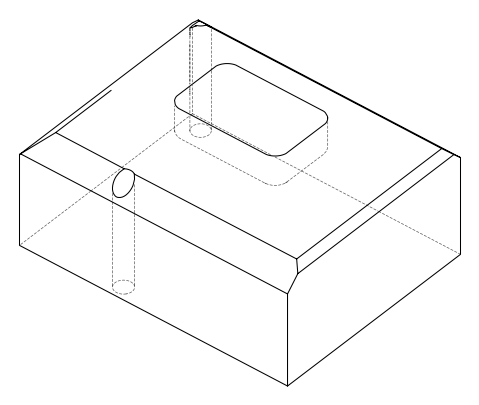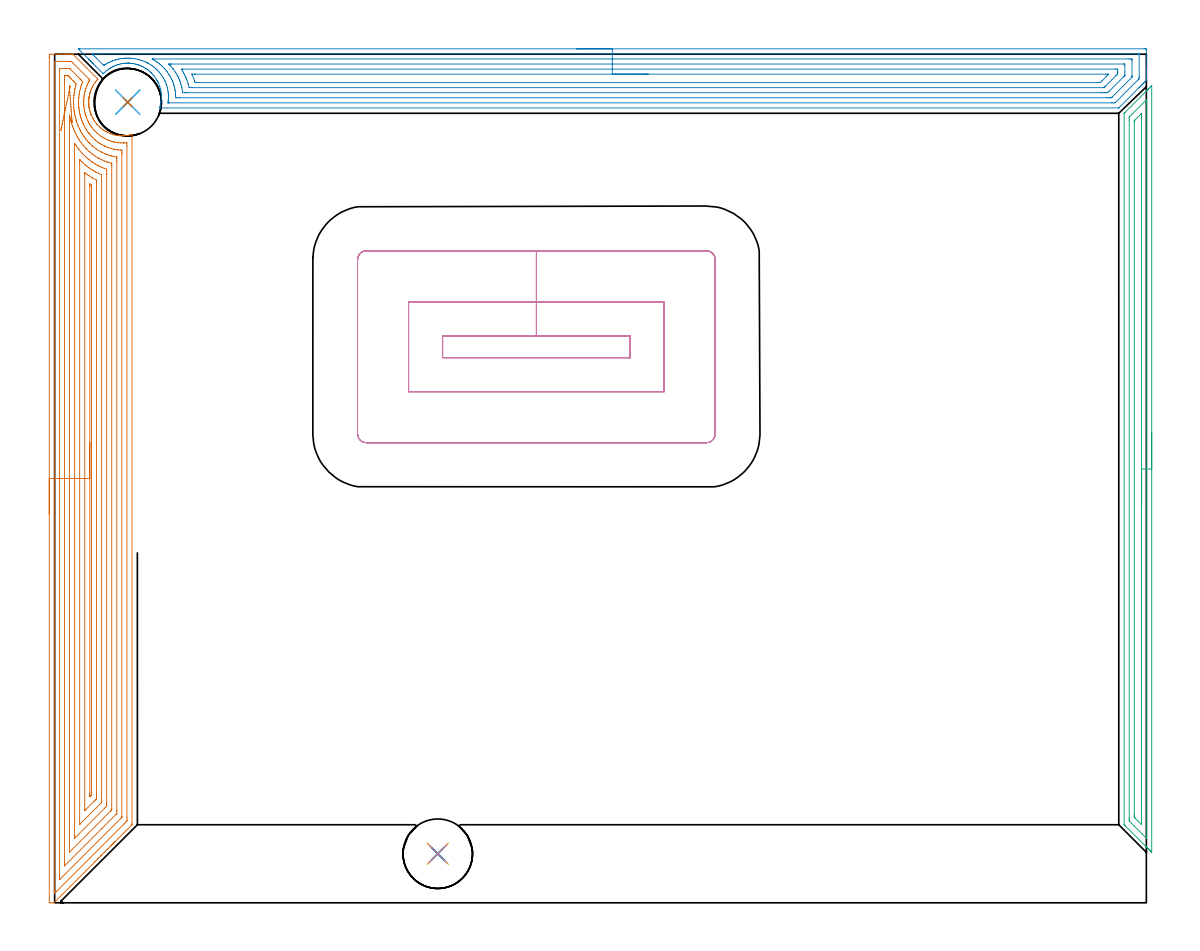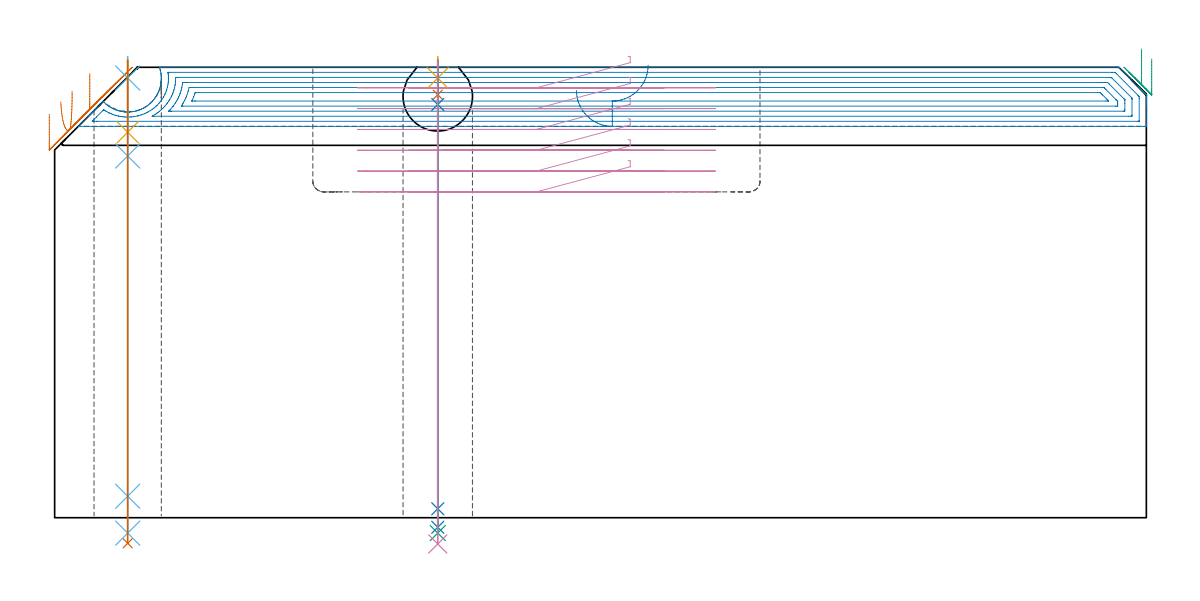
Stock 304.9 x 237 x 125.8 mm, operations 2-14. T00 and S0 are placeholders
(PLAN: 14 operations, 9 tool changes, 65 min)
(1 AREA_MILL | FG_CHAMFER_SURFACE | UGT0205_001 | 18.61 min | 72053 mm3)
(2 AREA_MILL_1 | FG_CHAMFER_SURFACE_1 | UGT0205_001 | 15.89 min | 59641 mm3)
(3 AREA_MILL_2 | FG_CHAMFER_SURFACE_2 | UGT0205_001 | 13.84 min | 39140 mm3)
(4 AREA_MILL_3 | FG_CHAMFER_SURFACE_3 | UGT0205_001 | 5.18 min | 6050 mm3)
(5 MILL_RECTANGULAR_POCKET | POCKET_RECTANGULAR_STRAIGHT | NXT0201_007 | Follow Part, ap 6.25, ae 75% | 8.49 min | 334095 mm3)
(6 SPOT_DRILL | STEP1HOLE | NXT0321_9005460120000 | 0.05 min | 13 mm3)
(7 SPOT_DRILL_1 | STEP1HOLE_1 | NXT0321_9005460120000 | 0.05 min | 33 mm3)
(8 DRILL_BLIND_HOLE_INTO_CENTER | STEP1HOLE | NXT0301_022 | 0.04 min | 26 mm3)
(9 GUN_DRILL_THROUGH_HOLE | STEP1HOLE | UGT0307_001 | 0.56 min | 2308 mm3)
(10 SPADE_DRILL_TO_ENLARGE_THROUGH_HOLE | STEP1HOLE | UGT0306_003 | 0.53 min | 12211 mm3)
(11 DRILL_TO_ENLARGE_THROUGH_HOLE | STEP1HOLE | UGT0301_261 | 0.54 min | 20372 mm3)
(12 DRILL_BLIND_HOLE_INTO_CENTER_1 | STEP1HOLE_1 | NXT0301_092 | 0.08 min | 1327 mm3)
(13 GUN_DRILL_THROUGH_HOLE_1 | STEP1HOLE_1 | UGT0307_009 | 0.63 min | 12325 mm3)
(14 DRILL_TO_ENLARGE_THROUGH_HOLE_1 | STEP1HOLE_1 | UGT0301_256 | 0.54 min | 19584 mm3)
(TOOL UGT0205_001 | Chamfer Mill 20 x 3 x 45 deg. | D20 FL50 Z2)
(TOOL NXT0201_007 | ENDMILL 25mm [R216.25-25050GCK54P 1620] | D25 R3 FL54 Z5)
(TOOL NXT0321_9005460120000 | NC Spot Drill, 142deg, 12mm, Carbide, Uncoated | D12 PA142 FL30 Z2)
(TOOL NXT0301_022 | Carbide Drill 5.1mm [860.1-0510-015A1-MM 2214] | D5.1 PA140 FL28 Z2)
(TOOL UGT0307_001 | Gun Drill 5 mm | D5 PA130 FL24 Z1)
(TOOL UGT0306_003 | Spade Drill 12.5mm | D12.5 PA132 FL10 Z2)
(TOOL UGT0301_261 | Twist Drill 19.4 mm | D19.4 PA118 FL140 Z2)
(TOOL NXT0301_092 | Carbide Drill 12.1mm [860.1-1210-061A1-MM 2214] | D12.1 PA140 FL77 Z2)
(TOOL UGT0307_009 | Gun Drill 12 mm | D12 PA130 FL24 Z1)
(TOOL UGT0301_256 | Twist Drill 18.8 mm | D18.8 PA118 FL135 Z2)
(OP 2 AREA_MILL_1)
G17 G21 G94 G90
T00 M6
G54
G17 G0 G90 X-1.5 Y108.5 S1061 M3
G43 Z135.8 H0
Z112.7
G94 G1 Y108.538 Z111.828 F250.
Y108.652 Z110.964
Y108.841 Z110.112
Y109.103 Z109.28
Y109.437 Z108.474
Y109.84 Z107.7
Y110.308 Z106.964
Y110.84 Z106.272
Y111.429 Z105.629
Y112.072 Z105.04
Y112.764 Z104.509
Y113.5 Z104.04
Y114.274 Z103.637
Y115.08 Z103.303
Y115.912 Z103.041
Y116.764 Z102.852
Y117.628 Z102.738
Y118.5 Z102.7
Y235.991
X-1.499 Y236.386 Z102.701
X-1.494 Y236.879 Z102.703
X-1.491 Y236.991 Z102.706
X-1.006 Y237. Z103.19
X1.647 Z105.842
X3.084 Z107.281
X3.416 Z107.612
X4.064 Z108.264
X4.743 Z108.942
X4.854 Z109.054
X5.107 Y236.99 Z109.303
X5.185 Y236.914 Z109.383
X5.269 Y236.832 Z109.466
X11.966 Y230.134 Z116.166
X12.03 Y230.064 Z116.228
X12.046 Y230.045 Z116.24
X11.99 Y229.969 Z116.189
X11.649 Y229.569 Z115.847
X11.322 Y229.156 Z115.522
X11.11 Y228.854 Z115.309
X10.748 Y228.264 Z114.947
X10.555 Y227.902 Z114.751
X10.511 Y227.821 Z114.708
X10.37 Y227.531 Z114.57
X10.293 Y227.372 Z114.492
X10.23 Y227.223 Z114.428
X10.082 Y226.833 Z114.278
X9.989 Y226.562 Z114.183
X9.96 Y226.479 Z114.155
X9.887 Y226.234 Z114.085
X9.854 Y226.116 Z114.049
X9.829 Y226.034 Z114.027
X9.762 Y225.758 Z113.96
X9.742 Y225.669 Z113.936
X9.721 Y225.587 Z113.917
X9.667 Y225.31 Z113.866
X9.635 Y225.141 Z113.834
X9.608 Y224.946 Z113.806
X9.599 Y224.879 Z113.796
X9.587 Y224.776 Z113.779
X9.574 Y224.694 Z113.768
X9.531 Y224.248 Z113.728
X9.523 Y224.094 Z113.721
X9.516 Y223.883 Z113.705
X9.512 Y223.802 Z113.703
Y223.779
Y223.741 Z113.702
X9.513 Y223.489 Z113.701
Y223.356 Z113.705
X9.518 Y223.242 Z113.712
Y223.239
X9.533 Y222.99 Z113.723
X9.536 Y222.909 Z113.728
X9.552 Y222.734 Z113.746
X9.571 Y222.543 Z113.765
X9.578 Y222.463 Z113.775
X9.616 Y222.195 Z113.814
X9.632 Y222.097 Z113.826
X9.643 Y222.017 Z113.839
X9.694 Y221.746 Z113.894
X9.729 Y221.57 Z113.929
X9.819 Y221.204 Z114.018
X9.838 Y221.125 Z114.038
X9.95 Y220.757 Z114.147
X9.974 Y220.677 Z114.172
X10.004 Y220.591 Z114.202
X10.103 Y220.311 Z114.297
X10.129 Y220.232 Z114.326
X10.168 Y220.132 Z114.368
X10.197 Y220.058 Z114.397
X10.23 Y219.979 Z114.428
X10.285 Y219.864 Z114.481
X10.531 Y219.34 Z114.73
X10.733 Y218.971 Z114.93
X10.777 Y218.89 Z114.974
X11.042 Y218.448 Z115.24
X11.11 Y218.342 Z115.309
X11.377 Y217.979 Z115.574
X11.403 Y217.944 Z115.6
X11.646 Y217.631 Z115.846
X11.706 Y217.555 Z115.905
X11.846 Y217.392 Z116.045
X11.9 Y217.334 Z116.098
X11.991 Y217.234 Z116.189
X12.564 Y216.663 Z116.763
X12.872 Y216.396 Z117.07
X13.283 Y216.074 Z117.481
X13.703 Y215.77 Z117.902
X13.752 Y215.738 Z117.952
X14.189 Y215.475 Z118.387
X14.472 Y215.322 Z118.67
X14.633 Y215.236 Z118.831
X15.398 Y214.878 Z119.597
X15.448 Y214.86 Z119.647
X15.514 Y214.836 Z119.712
X15.799 Y214.745 Z119.994
X16.394 Y214.553 Z120.593
X16.574 Y214.506 Z120.774
X16.833 Y214.438 Z121.033
X17.275 Y214.349 Z121.475
X17.714 Y214.282 Z121.914
X18.155 Y214.237 Z122.355
X18.596 Y214.212 Z122.796
X19.036 Y214.208 Z123.236
X19.477 Y214.224 Z123.677
X19.917 Y214.261 Z124.117
X20.358 Y214.32 Z124.558
X20.797 Y214.401 Z124.997
X21.247 Y214.506 Z125.447
X21.375 Y214.535 Z125.574
X21.487 Y214.565 Z125.686
X21.596 Y214.584 Z125.794
X21.599 Y214.506 Z125.799
X21.6 Y22.048 Z125.8
X21.598 Y21.805 Z125.785
X21.567 Y21.765 Z125.763
X16.978 Y17.177 Z121.174
X16.874 Y17.073 Z121.073
X16.787 Y16.987 Z120.987
X16.684 Y16.882 Z120.88
X16.582 Y16.781 Z120.781
X16.49 Y16.69 Z120.689
X16.389 Y16.587 Z120.585
X16.29 Y16.489 Z120.489
X16.192 Y16.392 Z120.392
X16.094 Y16.292 Z120.29
X15.998 Y16.197 Z120.197
X15.894 Y16.094 Z120.094
X15.799 Y15.997 Z119.995
X15.597 Y15.796 Z119.796
X15.524 Y15.724 Z119.724
X14.915 Y15.113 Z119.111
X14.704 Y14.903 Z118.903
X14.665 Y14.865 Z118.864
X14.03 Y14.228 Z118.226
X13.81 Y14.01 Z118.01
X13.146 Y13.344 Z117.342
X12.946 Y13.146 Z117.146
X12.917 Y13.117 Z117.117
X12.261 Y12.46 Z116.458
X12.086 Y12.286 Z116.286
X12.024 Y12.224 Z116.224
X11.377 Y11.575 Z115.574
X11.226 Y11.426 Z115.426
X-0.032 Y0.168 Z104.166
X-0.122 Y0.079 Z104.076
X-0.194 Y0.01 Z104.003
X-0.454 Y0. Z103.746
X-1.226 Z102.973
X-1.493 Y0.01 Z102.705
X-1.5 Y0.069 Z102.7
Y118.5
X-0.086 Z104.114
Y234.6
X-0.085 Y234.814 Z104.115
X-0.083 Y234.921 Z104.117
X-0.08 Y234.973 Z104.12
X-0.077 Y234.99 Z104.123
X-0.03 Y234.992 Z104.17
X0.368 Y234.999 Z104.568
X3.416 Z107.616
X3.907 Y234.997 Z108.107
X4.301 Y234.99 Z108.501
X4.672 Y234.967 Z108.872
X5.049 Y234.6 Z109.249
X9.516 Y230.134 Z113.716
X9.608 Y230.041 Z113.808
X9.774 Y229.867 Z113.974
X9.812 Y229.827 Z114.012
X9.797 Y229.782 Z113.997
X9.769 Y229.727 Z113.969
X9.738 Y229.671 Z113.938
X9.608 Y229.443 Z113.808
X9.537 Y229.313 Z113.737
X9.499 Y229.241 Z113.699
X9.24 Y228.72 Z113.44
X9.066 Y228.348 Z113.266
X8.966 Y228.103 Z113.166
X8.723 Y227.462 Z112.923
X8.721 Y227.457 Z112.921
X8.52 Y226.767 Z112.72
X8.468 Y226.562 Z112.668
X8.349 Y226.046 Z112.549
X8.278 Y225.669 Z112.478
X8.22 Y225.284 Z112.42
X8.159 Y224.776 Z112.359
X8.115 Y224.161 Z112.315
X8.102 Y223.883 Z112.302
X8.1 Y223.619 Z112.3
X8.115 Y222.99 Z112.315
X8.121 Y222.847 Z112.321
X8.132 Y222.694 Z112.332
X8.193 Y222.097 Z112.393
X8.254 Y221.678 Z112.454
X8.34 Y221.204 Z112.54
X8.49 Y220.546 Z112.69
X8.554 Y220.311 Z112.754
X8.723 Y219.75 Z112.923
X8.839 Y219.417 Z113.039
X8.908 Y219.231 Z113.108
X9.223 Y218.524 Z113.423
X9.348 Y218.262 Z113.548
X9.608 Y217.759 Z113.808
X9.662 Y217.659 Z113.862
X9.677 Y217.631 Z113.877
X9.782 Y217.455 Z113.982
X10.111 Y216.94 Z114.311
X10.256 Y216.738 Z114.456
X10.492 Y216.423 Z114.692
X10.96 Y215.845 Z115.16
X11.377 Y215.411 Z115.577
X11.843 Y214.952 Z116.043
X12.261 Y214.598 Z116.461
X12.971 Y214.059 Z117.171
X13.146 Y213.942 Z117.346
X13.46 Y213.741 Z117.66
X14.03 Y213.43 Z118.23
X14.559 Y213.166 Z118.759
X14.915 Y213.008 Z119.115
X15.179 Y212.899 Z119.379
X15.799 Y212.703 Z119.999
X16.449 Y212.51 Z120.649
X16.684 Y212.458 Z120.884
X17.544 Y212.297 Z121.744
X17.568 Y212.294 Z121.768
X17.754 Y212.273 Z121.954
X18.453 Y212.228 Z122.653
X19.282 Y212.218 Z123.482
X19.337 Y212.219 Z123.537
X19.388 Y212.221 Z123.588
X20.07 Y212.273 Z124.27
X20.121 Z124.321
X20.178 Z124.378
X20.185 Y211.38 Z124.385
X20.186 Y23.87 Z124.386
X20.184 Y22.978 Z124.384
X20.183 Y22.941 Z124.383
X20.178 Y22.839 Z124.378
X20.097 Y22.753 Z124.297
X19.97 Y22.623 Z124.17
X19.812 Y22.462 Z124.012
X19.398 Y22.048 Z123.598
X0.59 Y3.24 Z104.79
X0.258 Y2.91 Z104.458
X-0.068 Y2.591 Z104.132
X-0.079 Y2.583 Z104.121
X-0.081 Y2.611 Z104.119
X-0.083 Y2.703 Z104.117
X-0.085 Y2.887 Z104.115
X-0.086 Y3.257 Z104.114
Y118.5
X1.329 Z105.529
Y232.242
X1.331 Y232.814 Z105.531
X1.334 Y232.973 Z105.534
X1.335 Y232.986 Z105.535
X1.353 Y232.99 Z105.553
X1.401 Y232.996 Z105.601
X1.463 Y232.999 Z105.663
X3.416 Z107.616
X4.126 Y232.99 Z108.326
X4.213 Y232.976 Z108.413
X4.301 Y232.895 Z108.501
X4.386 Y232.814 Z108.586
X7.066 Y230.134 Z111.266
X7.181 Y230.018 Z111.381
X7.415 Y229.778 Z111.615
X7.827 Y229.352 Z112.027
X7.802 Y229.278 Z112.002
X7.789 Y229.241 Z111.989
X7.564 Y228.626 Z111.764
X7.463 Y228.348 Z111.663
X7.342 Y227.957 Z111.542
X7.192 Y227.455 Z111.392
X7.144 Y227.264 Z111.344
X6.977 Y226.562 Z111.177
X6.973 Y226.543 Z111.173
X6.954 Y226.447 Z111.154
X6.846 Y225.778 Z111.046
X6.831 Y225.669 Z111.031
X6.752 Y224.98 Z110.952
X6.737 Y224.776 Z110.937
X6.696 Y224.143 Z110.896
X6.687 Y223.883 Z110.887
X6.695 Y223.252 Z110.895
X6.702 Y222.99 Z110.902
X6.743 Y222.31 Z110.943
X6.763 Y222.097 Z110.963
X6.803 Y221.732 Z111.003
X6.86 Y221.299 Z111.06
X6.876 Y221.204 Z111.076
X6.954 Y220.763 Z111.154
X7.053 Y220.311 Z111.253
X7.082 Y220.181 Z111.282
X7.191 Y219.751 Z111.391
X7.286 Y219.417 Z111.486
X7.434 Y218.933 Z111.634
X7.577 Y218.524 Z111.777
X7.648 Y218.331 Z111.848
X7.839 Y217.871 Z112.039
X7.944 Y217.631 Z112.144
X8.031 Y217.437 Z112.231
X8.388 Y216.738 Z112.588
X8.723 Y216.14 Z112.923
X8.834 Y215.957 Z113.034
X8.904 Y215.845 Z113.104
X9.277 Y215.286 Z113.477
X9.528 Y214.952 Z113.728
X9.608 Y214.852 Z113.808
X9.963 Y214.421 Z114.163
X10.288 Y214.059 Z114.488
X10.492 Y213.848 Z114.692
X11.2 Y213.166 Z115.4
X11.377 Y213.017 Z115.577
X12.071 Y212.465 Z116.271
X12.261 Y212.323 Z116.461
X12.331 Y212.273 Z116.531
X12.828 Y211.958 Z117.028
X13.146 Y211.775 Z117.346
X13.881 Y211.38 Z118.081
X14.03 Y211.307 Z118.23
X14.167 Y211.242 Z118.367
X14.649 Y211.036 Z118.849
X14.915 Y210.937 Z119.115
X15.567 Y210.722 Z119.767
X15.799 Y210.655 Z119.999
X16.406 Y210.487 Z120.606
X16.684 Y210.434 Z120.884
X16.748 Y210.422 Z120.948
X17.568 Y210.297 Z121.768
X17.779 Y210.273 Z121.979
X18.453 Y210.228 Z122.653
X18.727 Y210.209 Z122.927
X18.764 Y210.196 Z122.964
X18.766 Y210.17 Z122.966
X18.77 Y209.594 Z122.97
Y209.273
X18.771 Y24.12 Z122.971
X18.769 Y23.977 Z122.969
X18.766 Y23.906 Z122.966
X18.764 Y23.875 Z122.964
X18.73 Y23.834 Z122.93
X18.592 Y23.693 Z122.792
X18.453 Y23.552 Z122.653
X1.588 Y6.688 Z105.788
X1.472 Y6.573 Z105.672
X1.394 Y6.5 Z105.594
X1.338 Y6.449 Z105.538
X1.335 Y6.455 Z105.535
X1.333 Y6.544 Z105.533
X1.33 Y6.866 Z105.53
X1.329 Y7.187 Z105.529
X1.328 Y7.759 Z105.528
X1.329 Y118.5 Z105.529
X2.743 Z106.943
Y230.134
X2.744 Y230.814 Z106.944
X2.746 Y230.911 Z106.946
X2.75 Y230.969 Z106.95
X2.752 Y230.99 Z106.952
X2.774 Y230.992 Z106.974
X2.988 Y230.996 Z107.188
X3.416 Y231. Z107.616
X3.444 Z107.644
X3.658 Y230.997 Z107.858
X3.711 Y230.994 Z107.911
X3.736 Y230.99 Z107.936
X3.783 Y230.956 Z107.983
X3.988 Y230.757 Z108.188
X4.301 Y230.449 Z108.501
X4.617 Y230.134 Z108.817
X5.185 Y229.566 Z109.385
X5.508 Y229.241 Z109.708
X5.837 Y228.902 Z110.037
X6.016 Y228.708 Z110.216
X5.861 Y228.137 Z110.061
X5.701 Y227.455 Z109.901
X5.607 Y227.029 Z109.807
X5.526 Y226.562 Z109.726
X5.477 Y226.268 Z109.677
X5.399 Y225.669 Z109.599
X5.377 Y225.476 Z109.577
X5.315 Y224.776 Z109.515
X5.306 Y224.654 Z109.506
X5.272 Y223.883 Z109.472
X5.27 Y223.797 Z109.47
X5.283 Y222.99 Z109.483
X5.286 Y222.888 Z109.486
X5.337 Y222.097 Z109.537
X5.351 Y221.929 Z109.551
X5.435 Y221.204 Z109.635
X5.478 Y220.908 Z109.678
X5.582 Y220.311 Z109.782
X5.687 Y219.804 Z109.887
X5.777 Y219.417 Z109.977
X5.858 Y219.085 Z110.058
X5.987 Y218.608 Z110.187
X6.012 Y218.524 Z110.212
X6.07 Y218.341 Z110.27
X6.312 Y217.631 Z110.512
X6.46 Y217.237 Z110.66
X6.678 Y216.738 Z110.878
X6.954 Y216.133 Z111.154
X7.095 Y215.845 Z111.295
X7.242 Y215.554 Z111.442
X7.587 Y214.952 Z111.787
X7.839 Y214.537 Z112.039
X8.159 Y214.059 Z112.359
X8.393 Y213.728 Z112.593
X8.723 Y213.291 Z112.923
X8.824 Y213.166 Z113.024
X9.185 Y212.742 Z113.385
X9.608 Y212.274 Z113.808
X9.63 Y212.25 Z113.83
X9.706 Y212.173 Z113.906
X10.492 Y211.429 Z114.692
X10.547 Y211.38 Z114.747
X11.377 Y210.734 Z115.577
X11.705 Y210.487 Z115.905
X12.261 Y210.125 Z116.461
X13.068 Y209.672 Z117.268
X13.146 Y209.631 Z117.346
X13.218 Y209.594 Z117.418
X14.03 Y209.215 Z118.23
X14.278 Y209.106 Z118.478
X14.655 Y208.962 Z118.855
X14.915 Y208.88 Z119.115
X15.488 Y208.701 Z119.688
X15.799 Y208.615 Z119.999
X15.914 Y208.585 Z120.114
X16.353 Y208.488 Z120.553
X17.282 Y208.313 Z121.482
X17.339 Y208.302 Z121.539
X17.349 Y208.219 Z121.549
X17.354 Y208.024 Z121.554
X17.355 Y207.807 Z121.555
X17.356 Y207.128 Z121.556
Y206.914
X17.357 Y25.834 Z121.557
X17.356 Y25.62 Z121.556
X17.351 Y24.946 Z121.551
X17.34 Y24.901 Z121.54
X17.306 Y24.863 Z121.506
X17.177 Y24.727 Z121.377
X13.235 Y20.784 Z117.435
X2.835 Y10.384 Z107.035
X2.785 Y10.341 Z106.985
X2.756 Y10.315 Z106.956
X2.75 Y10.337 Z106.95
X2.746 Y10.391 Z106.946
X2.744 Y10.438 Z106.944
X2.743 Y10.669 Z106.943
Y11.118
Y118.5
X4.157 Z108.357
Y219.563
X4.166 Y220.001 Z108.366
X4.301 Y219.354 Z108.501
X4.499 Y218.524 Z108.699
X4.568 Y218.255 Z108.768
X4.752 Y217.631 Z108.952
X4.968 Y216.958 Z109.168
X5.046 Y216.738 Z109.246
X5.185 Y216.366 Z109.385
X5.406 Y215.845 Z109.606
X5.578 Y215.448 Z109.778
X5.816 Y214.952 Z110.016
X6.07 Y214.446 Z110.27
X6.28 Y214.059 Z110.48
X6.555 Y213.569 Z110.755
X6.808 Y213.166 Z111.008
X6.954 Y212.945 Z111.154
X7.422 Y212.273 Z111.622
X7.839 Y211.734 Z112.039
X8.134 Y211.38 Z112.334
X8.723 Y210.721 Z112.923
X8.836 Y210.601 Z113.036
X8.949 Y210.487 Z113.149
X9.608 Y209.866 Z113.808
X9.918 Y209.594 Z114.118
X10.492 Y209.141 Z114.692
X11.069 Y208.701 Z115.269
X11.377 Y208.5 Z115.577
X11.906 Y208.166 Z116.106
X12.261 Y207.971 Z116.461
X12.562 Y207.807 Z116.762
X13.146 Y207.524 Z117.346
X13.679 Y207.269 Z117.879
X14.03 Y207.132 Z118.23
X14.642 Y206.914 Z118.842
X14.915 Y206.83 Z119.115
X15.034 Y206.794 Z119.234
X15.799 Y206.582 Z119.999
X15.875 Y206.559 Z120.075
X15.918 Y206.544 Z120.118
X15.935 Y206.531 Z120.135
X15.937 Y206.455 Z120.137
X15.941 Y206.166 Z120.141
X15.942 Y206.021 Z120.142
Y205.877
Y26.369
X15.94 Y26.223 Z120.14
X15.934 Y25.944 Z120.134
X15.799 Y25.801 Z119.999
X15.711 Y25.71 Z119.911
X15.622 Y25.62 Z119.822
X4.157 Y14.155 Z108.357
Y118.5
X5.571 Z109.771
X5.572 Y211.883 Z109.772
X5.573 Y212.011 Z109.773
X5.575 Y212.068 Z109.775
X5.576 Y212.085 Z109.776
X5.623 Y212.017 Z109.823
X5.745 Y211.836 Z109.945
X6.009 Y211.441 Z110.209
X6.428 Y210.85 Z110.628
X6.705 Y210.487 Z110.905
X6.954 Y210.172 Z111.154
X7.452 Y209.594 Z111.652
X7.839 Y209.164 Z112.039
X8.3 Y208.701 Z112.5
X8.723 Y208.298 Z112.923
X9.279 Y207.807 Z113.479
X9.608 Y207.547 Z113.808
X10.422 Y206.914 Z114.622
X10.492 Y206.866 Z114.692
X10.632 Y206.773 Z114.832
X11.377 Y206.32 Z115.577
X11.907 Y206.021 Z116.107
X12.261 Y205.84 Z116.461
X12.621 Y205.658 Z116.821
X13.146 Y205.417 Z117.346
X13.345 Y205.329 Z117.545
X13.845 Y205.128 Z118.045
X14.519 Y204.895 Z118.719
X14.522 Y204.732 Z118.722
X14.526 Y204.235 Z118.726
X14.528 Y203.733 Z118.728
Y203.342
X14.529 Y27.796 Z118.729
X14.527 Y27.406 Z118.727
X14.525 Y27.155 Z118.725
X14.522 Y27.03 Z118.722
X14.517 Y26.976 Z118.717
X14.048 Y26.495 Z118.248
X5.852 Y18.301 Z110.052
X5.602 Y18.055 Z109.802
X5.589 Y18.045 Z109.789
X5.577 Y18.04 Z109.777
X5.575 Y18.05 Z109.775
X5.573 Y18.084 Z109.773
X5.571 Y18.476 Z109.771
Y18.638
Y118.5
X6.985 Z111.185
Y206.914
X6.988 Y207.322 Z111.188
X6.991 Y207.524 Z111.191
X6.992 Y207.535 Z111.192
X7.002 Y207.528 Z111.202
X7.044 Y207.493 Z111.244
X7.1 Y207.441 Z111.3
X7.638 Y206.914 Z111.838
X7.839 Y206.729 Z112.039
X8.632 Y206.021 Z112.832
X8.723 Y205.948 Z112.923
X9.056 Y205.685 Z113.256
X9.608 Y205.265 Z113.808
X9.792 Y205.128 Z113.992
X10.492 Y204.684 Z114.692
X10.768 Y204.514 Z114.968
X11.249 Y204.235 Z115.449
X11.377 Y204.166 Z115.577
X11.522 Y204.089 Z115.722
X12.261 Y203.729 Z116.461
X13.088 Y203.342 Z117.288
X13.107 Y203.311 Z117.307
X13.11 Y203.288 Z117.31
X13.112 Y203.234 Z117.312
X13.113 Y203.127 Z117.313
X13.114 Y202.912 Z117.314
Y28.299
X13.109 Y28.085 Z117.309
X13.108 Y28.034 Z117.308
X13.084 Y27.993 Z117.284
X13.017 Y27.922 Z117.217
X12.828 Y27.728 Z117.028
X12.509 Y27.406 Z116.709
X7.051 Y21.95 Z111.251
X7.011 Y21.915 Z111.211
X7.004 Y21.911 Z111.204
X6.992 Z111.192
X6.987 Y22.015 Z111.187
X6.986 Y22.048 Z111.186
X6.985 Y118.5 Z111.185
X8.4 Z112.6
Y203.342
X8.401 Y203.668 Z112.601
X8.403 Y203.778 Z112.603
X8.407 Y203.863 Z112.607
X8.413 Y203.892 Z112.613
X9.16 Y203.342 Z113.36
X9.608 Y203.056 Z113.808
X10.361 Y202.581 Z114.561
X10.492 Y202.507 Z114.692
X10.597 Y202.449 Z114.797
X11.377 Y202.038 Z115.577
X11.69 Y201.872 Z115.89
X11.694 Y201.556 Z115.894
X11.698 Y201.232 Z115.898
X11.699 Y200.663 Z115.899
X11.7 Y200.337 Z115.9
Y30.086
X11.698 Y29.761 Z115.898
X11.693 Y29.193 Z115.893
X11.682 Y29.04 Z115.882
X11.606 Y28.961 Z115.806
X11.377 Y28.725 Z115.577
X11.166 Y28.513 Z115.366
X10.953 Y28.299 Z115.153
X8.723 Y26.07 Z112.923
X8.499 Y25.846 Z112.699
X8.465 Y25.814 Z112.665
X8.421 Y25.776 Z112.621
X8.408 Y25.767 Z112.608
X8.406 Y25.777 Z112.606
X8.402 Y25.815 Z112.602
X8.4 Y25.874 Z112.6
Y25.947
Y118.5
X9.814 Z114.014
Y199.978
X9.815 Y200.454 Z114.015
X9.818 Y200.663 Z114.018
X9.821 Y200.712 Z114.021
X9.826 Y200.719 Z114.026
X9.845 Y200.714 Z114.045
X9.865 Y200.705 Z114.065
X9.944 Y200.663 Z114.144
X10.064 Y200.594 Z114.264
X10.279 Y200.471 Z114.479
X10.281 Y200.44 Z114.481
X10.283 Y200.367 Z114.483
X10.285 Y200.071 Z114.485
Y199.979
X10.286 Y30.979 Z114.486
X10.285 Y30.502 Z114.485
X10.284 Y30.296 Z114.484
X10.279 Y30.086 Z114.479
X9.909 Y29.706 Z114.109
X9.867 Y29.667 Z114.067
X9.83 Y29.638 Z114.03
X9.82 Y29.634 Z114.02
X9.819 Y29.66 Z114.019
X9.815 Y29.877 Z114.015
X9.814 Y30.086 Z114.014
Y30.563
Y118.5
Y119.372 Z114.052
Y120.236 Z114.166
Y121.088 Z114.355
Y121.92 Z114.617
Y122.726 Z114.951
Y123.5 Z115.354
Y124.236 Z115.822
Y124.928 Z116.353
Y125.571 Z116.943
Y126.16 Z117.586
Y126.692 Z118.278
Y127.16 Z119.014
Y127.563 Z119.788
Y127.897 Z120.594
Y128.159 Z121.426
Y128.348 Z122.277
Y128.462 Z123.142
Y128.5 Z124.014
G0 Z135.8
X4.874 Y218.024
Z119.103
G1 X4.876 Y217.996 Z118.231
X4.872 Y218.043 Z117.36
X4.863 Y218.166 Z116.496
X4.848 Y218.363 Z115.647
X4.827 Y218.634 Z114.818
X4.801 Y218.975 Z114.015
X4.769 Y219.385 Z113.246
X4.733 Y219.861 Z112.515
X4.691 Y220.398 Z111.829
X4.646 Y220.992 Z111.192
X4.596 Y221.64 Z110.61
X4.543 Y222.336 Z110.086
X4.486 Y223.074 Z109.626
X4.426 Y223.85 Z109.231
X4.364 Y224.657 Z108.906
X4.3 Y225.49 Z108.653
X4.235 Y226.341 Z108.473
X4.169 Y227.204 Z108.369
X4.164 Y227.266 Z108.364
X4.158 Y227.414 Z108.358
X4.157 Y227.455 Z108.357
Y227.558
Y227.649
X4.159 Y227.816 Z108.359
X4.164 Y228.054 Z108.364
X4.167 Y228.128 Z108.367
X4.17 Y228.126 Z108.37
X4.19 Y228.109 Z108.39
X4.257 Y228.039 Z108.457
X4.301 Y227.989 Z108.501
X4.308 Y227.921 Z108.508
X4.301 Y227.858 Z108.501
X4.232 Y227.524 Z108.432
X4.219 Y227.455 Z108.419
X4.2 Y227.354 Z108.4
X4.185 Y227.283 Z108.385
X4.169 Y227.204 Z108.369
X3.99 Y226.362 Z108.229
X3.81 Y225.511 Z108.165
X3.629 Y224.658 Z108.177
X3.449 Y223.809 Z108.264
X3.271 Y222.97 Z108.428
X3.097 Y222.149 Z108.665
X2.927 Y221.351 Z108.974
X2.764 Y220.583 Z109.354
X2.609 Y219.849 Z109.8
X2.462 Y219.157 Z110.31
X2.325 Y218.511 Z110.88
X2.199 Y217.916 Z111.505
X2.084 Y217.376 Z112.181
X1.983 Y216.896 Z112.903
X1.894 Y216.479 Z113.664
X1.82 Y216.129 Z114.459
X1.76 Y215.848 Z115.283
X1.716 Y215.639 Z116.129
G0 Z135.8
M5
M2
(OP 3 AREA_MILL_2)
G17 G21 G94 G90
T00 M6
G54
G17 G0 G90 X145.75 Y238.5 S1061 M3
G43 Z135.8 H0
Z119.3
G94 G1 X145.788 Z118.428 F250.
X145.902 Z117.564
X146.091 Z116.712
X146.353 Z115.88
X146.687 Z115.074
X147.09 Z114.3
X147.559 Z113.564
X148.09 Z112.872
X148.679 Z112.229
X149.322 Z111.64
X150.014 Z111.108
X150.75 Z110.64
X151.524 Z110.237
X152.33 Z109.903
X153.162 Z109.641
X154.014 Z109.452
X154.878 Z109.338
X155.75 Z109.3
X304.298 Y238.499 Z109.301
X304.671 Y238.496 Z109.302
X304.89 Y238.492 Z109.305
X304.9 Y238.13 Z109.667
Y232.877 Z114.917
Y232.306 Z115.49
Y232.001 Z115.795
Y231.431 Z116.365
Y231.126 Z116.669
Y230.27 Z117.53
Y229.822 Z117.977
Y229.702 Z118.096
X304.893 Y229.693 Z118.105
X304.641 Y229.441 Z118.359
X304.515 Y229.315 Z118.485
X304.298 Y229.097 Z118.701
X304.139 Y228.937 Z118.858
X303.983 Y228.782 Z119.016
X303.852 Y228.651 Z119.147
X303.701 Y228.499 Z119.296
X303.553 Y228.352 Z119.446
X303.406 Y228.205 Z119.593
X303.263 Y228.061 Z119.735
X303.123 Y227.922 Z119.875
X302.96 Y227.759 Z120.039
X302.825 Y227.623 Z120.173
X302.694 Y227.492 Z120.305
X297.39 Y222.19 Z125.61
X297.219 Y222.02 Z125.777
X297.195 Y222.006 Z125.792
X297.161 Y222. Z125.8
X29.506
X29.287 Y222.003 Z125.789
X29.327 Y222.149 Z125.646
X29.434 Y222.512 Z125.286
X29.506 Y222.807 Z124.993
X29.544 Y222.961 Z124.839
X29.681 Y223.626 Z124.174
X29.713 Y223.852 Z123.948
X29.759 Y224.296 Z123.504
X29.787 Y224.742 Z123.058
X29.793 Y225.188 Z122.612
X29.778 Y225.633 Z122.167
X29.742 Y226.079 Z121.721
X29.689 Y226.523 Z121.277
X29.6 Y226.995 Z120.805
X29.503 Y227.414 Z120.386
X29.377 Y227.861 Z119.938
X29.229 Y228.304 Z119.494
X29.053 Y228.751 Z119.046
X28.908 Y229.076 Z118.715
X28.858 Y229.192 Z118.601
X28.787 Y229.337 Z118.457
X28.614 Y229.656 Z118.144
X28.581 Y229.715 Z118.084
X28.357 Y230.085 Z117.713
X27.893 Y230.771 Z117.029
X27.731 Y230.976 Z116.822
X27.353 Y231.411 Z116.388
X26.999 Y231.79 Z116.009
X26.92 Y231.866 Z115.932
X26.519 Y232.224 Z115.574
X26.105 Y232.565 Z115.232
X25.938 Y232.689 Z115.107
X25.847 Y232.757 Z115.041
X25.533 Y232.967 Z114.829
X25.211 Y233.168 Z114.628
X24.767 Y233.415 Z114.383
X24.308 Y233.648 Z114.151
X24.153 Y233.71 Z114.086
X23.867 Y233.829 Z113.97
X23.707 Y233.888 Z113.911
X23.422 Y233.993 Z113.806
X23.268 Y234.041 Z113.758
X22.977 Y234.131 Z113.668
X22.528 Y234.248 Z113.551
X22.082 Y234.34 Z113.459
X21.634 Y234.409 Z113.387
X21.188 Y234.458 Z113.337
X20.935 Y234.474 Z113.319
X20.859 Y234.482 Z113.315
X20.82 Y234.484 Z113.312
X20.74 Y234.491 Z113.308
X20.728
X20.628 Y234.494 Z113.303
X20.584
X20.52 Z113.304
X20.378 Y234.493 Z113.302
X20.3 Y234.489 Z113.297
X20.181 Y234.491 Z113.302
X19.938 Y234.483 Z113.317
X19.846 Y234.479 Z113.32
X19.678 Y234.464 Z113.335
X19.459 Y234.443 Z113.351
X19.411 Y234.44 Z113.357
X19.399 Y234.438
X18.952 Y234.381 Z113.417
X18.504 Y234.3 Z113.498
X18.058 Y234.197 Z113.601
X17.908 Y234.153 Z113.643
X17.611 Y234.069 Z113.729
X17.538 Y234.044 Z113.753
X17.164 Y233.919 Z113.878
X17.016 Y233.861 Z113.934
X16.882 Y233.811 Z113.988
X16.827 Y233.789 Z114.01
X16.494 Y233.647 Z114.15
X16.27 Y233.539 Z114.26
X16.129 Y233.464 Z114.336
X15.819 Y233.298 Z114.5
X15.677 Y233.214 Z114.583
X15.376 Y233.037 Z114.76
X15.136 Y232.877 Z114.92
X14.957 Y232.757 Z115.041
X14.481 Y232.393 Z115.407
X13.886 Y231.866 Z115.931
X13.816 Y231.796 Z115.999
X13.653 Y231.638 Z116.157
X13.555 Y231.551 Z116.239
X13.522 Y231.576 Z116.22
X11.472 Y233.627 Z114.171
X10.908 Y234.19 Z113.606
X10.77 Y234.329 Z113.469
X10.612 Y234.487 Z113.311
X10.47 Y234.628 Z113.168
X10.324 Y234.775 Z113.023
X10.182 Y234.917 Z112.881
X10.032 Y235.066 Z112.729
X9.878 Y235.221 Z112.577
X9.753 Y235.346 Z112.451
X9.594 Y235.504 Z112.291
X9.432 Y235.667 Z112.131
X6.603 Y238.497 Z109.302
X6.604 Y238.498 Z109.301
X6.756 Y238.5 Z109.3
X7.063
X155.75
Y237.086 Z110.714
X302.514 Y237.085 Z110.715
X302.688 Y237.084 Z110.716
X302.856 Y237.08 Z110.72
X302.89 Y237.079 Z110.721
X302.894 Y237.055 Z110.745
X302.897 Y237.029 Z110.771
X302.9 Y236.876 Z110.924
X302.899 Y230.748 Z117.052
X302.892 Y230.25 Z117.55
X302.89 Y230.157 Z117.643
X302.833 Y230.093 Z117.707
X302.757 Y230.012 Z117.788
X302.514 Y229.764 Z118.036
X296.572 Y223.823 Z123.977
X296.269 Y223.523 Z124.277
X296.171 Y223.432 Z124.368
X296.09 Y223.421 Z124.379
X295.377 Y223.415 Z124.385
X295.204
X32.01 Y223.414 Z124.386
X31.8 Y223.416 Z124.384
X31.696 Y223.419 Z124.381
X31.676 Y223.421 Z124.379
X31.671 Y223.429 Z124.371
X31.672 Y223.458 Z124.342
X31.699 Y223.72 Z124.08
X31.736 Y224.121 Z123.679
X31.766 Y224.53 Z123.27
X31.78 Y224.996 Z122.804
X31.777 Y225.395 Z122.405
X31.752 Y225.872 Z121.928
X31.71 Y226.336 Z121.464
X31.654 Y226.748 Z121.052
X31.53 Y227.388 Z120.412
X31.471 Y227.623 Z120.177
X31.291 Y228.281 Z119.519
X31.218 Y228.499 Z119.301
X31.181 Y228.607 Z119.193
X30.863 Y229.374 Z118.426
X30.749 Y229.633 Z118.167
X30.473 Y230.177 Z117.623
X30.431 Y230.25 Z117.55
X30.398 Y230.306 Z117.494
X29.86 Y231.126 Z116.674
X29.506 Y231.616 Z116.184
X29.178 Y232.001 Z115.799
X28.614 Y232.613 Z115.187
X28.328 Y232.877 Z114.923
X27.722 Y233.395 Z114.405
X27.256 Y233.752 Z114.048
X26.83 Y234.037 Z113.763
X26.09 Y234.478 Z113.322
X25.938 Y234.561 Z113.239
X25.911 Y234.575 Z113.225
X25.804 Y234.628 Z113.172
X25.294 Y234.871 Z112.929
X25.045 Y234.973 Z112.827
X24.463 Y235.199 Z112.601
X24.153 Y235.304 Z112.496
X23.488 Y235.504 Z112.296
X23.261 Y235.563 Z112.237
X23.181 Y235.582 Z112.218
X22.369 Y235.737 Z112.063
X22.085 Y235.783 Z112.017
X21.477 Y235.852 Z111.948
X21.092 Y235.881 Z111.919
X20.584 Y235.902 Z111.898
X20.178
X19.692 Y235.882 Z111.918
X19.336 Y235.853 Z111.947
X18.8 Y235.793 Z112.007
X18.54 Y235.759 Z112.041
X17.908 Y235.644 Z112.156
X17.79 Y235.619 Z112.181
X17.296 Y235.504 Z112.296
X16.969 Y235.411 Z112.389
X16.9 Y235.39 Z112.41
X16.124 Y235.122 Z112.678
X15.765 Y234.98 Z112.82
X15.231 Y234.746 Z113.054
X15.151 Y234.707 Z113.093
X14.995 Y234.628 Z113.172
X14.575 Y234.397 Z113.403
X14.339 Y234.262 Z113.538
X14.018 Y234.068 Z113.732
X13.801 Y233.933 Z113.867
X13.727 Y233.888 Z113.912
X13.694 Y233.869 Z113.931
X13.633 Y233.926 Z113.874
X13.447 Y234.105 Z113.695
X11.663 Y235.887 Z111.913
X11.171 Y236.379 Z111.421
X10.77 Y236.781 Z111.019
X10.537 Y237.022 Z110.778
X10.491 Y237.07 Z110.73
X10.559 Y237.079 Z110.721
X10.77 Y237.083 Z110.717
X10.944 Y237.085 Z110.715
X11.663 Y237.086 Z110.714
X11.835
X155.75
Y235.672 Z112.128
X299.837 Y235.671 Z112.129
X300.56 Y235.67 Z112.13
X300.73 Y235.668 Z112.132
X300.89 Y235.664 Z112.136
X300.895 Y235.504 Z112.296
X300.899 Y235.338 Z112.462
X300.9 Y230.959 Z116.841
X300.897 Y230.791 Z117.009
X300.893 Y230.68 Z117.12
X300.888 Y230.599 Z117.201
X300.865 Y230.573 Z117.227
X300.73 Y230.43 Z117.37
X295.336 Y225.036 Z122.764
X295.295 Y224.996 Z122.804
X295.132 Y224.843 Z122.957
X294.826 Y224.834 Z122.966
X294.654 Y224.83 Z122.97
X294.484 Y224.829 Z122.971
X293.763 Y224.828 Z122.972
X34.859 Y224.829 Z122.971
X34.137 Y224.83 Z122.97
X33.967 Y224.832 Z122.968
X33.806 Y224.835 Z122.965
X33.753 Y225.872 Z121.928
X33.739 Y226.096 Z121.704
X33.663 Y226.748 Z121.052
X33.607 Y227.101 Z120.699
X33.497 Y227.623 Z120.177
X33.341 Y228.238 Z119.562
X33.26 Y228.499 Z119.301
X33.075 Y229.066 Z118.734
X32.952 Y229.374 Z118.426
X32.872 Y229.574 Z118.226
X32.683 Y229.998 Z117.802
X32.558 Y230.25 Z117.55
X32.183 Y230.941 Z116.859
X32.067 Y231.126 Z116.674
X31.87 Y231.432 Z116.368
X31.473 Y232.001 Z115.799
X31.291 Y232.255 Z115.545
X30.758 Y232.877 Z114.923
X30.398 Y233.269 Z114.531
X30.154 Y233.517 Z114.283
X29.898 Y233.752 Z114.048
X29.506 Y234.093 Z113.707
X29.21 Y234.34 Z113.46
X28.836 Y234.628 Z113.172
X28.614 Y234.79 Z113.01
X28.091 Y235.141 Z112.659
X27.297 Y235.611 Z112.189
X27.211 Y235.663 Z112.137
X27.266 Y235.666 Z112.134
X27.38 Y235.669 Z112.131
X27.551 Y235.671 Z112.129
X27.722
X155.75 Y235.672 Z112.128
Y234.257 Z113.543
X298.431
X298.772 Y234.255 Z113.545
X298.833 Y234.253 Z113.547
X298.89 Y234.249 Z113.551
X298.9 Y233.752 Z114.048
Y232.046 Z115.754
Y231.17 Z116.63
X298.898 Y231.126 Z116.674
X298.894 Y231.074 Z116.726
X298.889 Y231.05 Z116.75
X298.87 Y231.027 Z116.773
X298.793 Y230.945 Z116.855
X298.673 Y230.822 Z116.978
X298.519 Y230.668 Z117.132
X294.484 Y226.634 Z121.166
X294.094 Y226.255 Z121.545
X293.592 Y226.248 Z121.552
X293.213 Y226.244 Z121.556
X292.7 Y226.243 Z121.557
X292.322
X37.158
X36.644 Y226.244 Z121.556
X36.263 Y226.245 Z121.555
X35.752 Y226.25 Z121.55
X35.68 Y226.748 Z121.052
X35.668 Y226.83 Z120.97
X35.518 Y227.623 Z120.177
X35.461 Y227.909 Z119.891
X35.301 Y228.499 Z119.301
X35.109 Y229.129 Z118.671
X35.02 Y229.374 Z118.426
X34.859 Y229.8 Z118.
X34.664 Y230.25 Z117.55
X34.445 Y230.719 Z117.081
X34.222 Y231.126 Z116.674
X33.967 Y231.579 Z116.221
X33.691 Y232.001 Z115.799
X33.15 Y232.803 Z114.997
X33.096 Y232.877 Z114.923
X33.075 Y232.905 Z114.895
X32.344 Y233.752 Z114.048
X32.269 Y233.837 Z113.963
X32.183 Y233.932 Z113.868
X31.995 Y234.137 Z113.663
X31.913 Y234.229 Z113.571
X31.899 Y234.252 Z113.548
X31.913
X32.183 Y234.256 Z113.544
X32.375 Y234.257 Z113.543
X32.697
X155.75
Y232.843 Z114.957
X296.303
X296.703 Y232.837 Z114.963
X296.89 Y232.833 Z114.967
X296.892 Y232.724 Z115.076
X296.899 Y232.258 Z115.542
Y232.001 Z115.799
X296.897 Y231.691 Z116.109
X296.893 Y231.537 Z116.263
X296.89 Y231.5 Z116.3
X296.874 Y231.479 Z116.321
X296.839 Y231.441 Z116.359
X296.527 Y231.126 Z116.674
X296.399 Y230.997 Z116.803
X293.592 Y228.19 Z119.61
X293.304 Y227.906 Z119.894
X293.099 Y227.707 Z120.093
X293.064 Y227.674 Z120.126
X293.02 Y227.664 Z120.136
X292.666 Y227.657 Z120.143
X38.393 Y227.658 Z120.142
X37.536 Y227.674 Z120.126
X37.337 Y228.499 Z119.301
X37.272 Y228.758 Z119.042
X37.074 Y229.374 Z118.426
X36.83 Y230.067 Z117.733
X36.756 Y230.25 Z117.55
X36.644 Y230.522 Z117.278
X36.361 Y231.126 Z116.674
X36.062 Y231.697 Z116.103
X35.885 Y232.001 Z115.799
X35.752 Y232.228 Z115.572
X35.366 Y232.836 Z114.964
X35.752 Y232.842 Z114.958
X35.786 Y232.843 Z114.957
X155.75
Y231.429 Z116.371
X293.592
X294.176 Y231.428 Z116.372
X294.248 Y231.426 Z116.374
X294.297 Y231.423 Z116.377
X294.357 Y231.416 Z116.384
X294.315 Y231.368 Z116.432
X294.278 Y231.328 Z116.472
X294.078 Y231.126 Z116.674
X293.837 Y230.885 Z116.915
X292.7 Y229.747 Z118.053
X292.511 Y229.559 Z118.241
X292.325 Y229.374 Z118.426
X292.065 Y229.122 Z118.678
X292.027 Y229.087 Z118.713
X291.961 Y229.078 Z118.722
X291.808 Y229.076 Z118.724
X291.224 Y229.072 Z118.728
X40.212
X39.626 Y229.075 Z118.725
X39.32 Y229.078 Z118.722
X39.231 Y229.092 Z118.708
X39.181 Y229.234 Z118.566
X39.134 Y229.374 Z118.426
X39.045 Y229.645 Z118.155
X38.821 Y230.25 Z117.55
X38.507 Y231.049 Z116.751
X38.472 Y231.126 Z116.674
X38.428 Y231.224 Z116.576
X38.363 Y231.381 Z116.419
X38.352 Y231.414 Z116.386
X38.353 Y231.423 Z116.377
X38.362 Y231.424 Z116.376
X38.428 Y231.426 Z116.374
X39.011 Y231.429 Z116.371
X39.32
X155.75
X156.622 Z116.409
X157.487 Z116.523
X158.338 Z116.712
X159.17 Z116.974
X159.976 Z117.308
X160.75 Z117.711
X161.486 Z118.18
X162.178 Z118.711
X162.821 Z119.3
X163.41 Z119.943
X163.942 Z120.635
X164.41 Z121.371
X164.813 Z122.145
X165.147 Z122.951
X165.409 Z123.783
X165.598 Z124.635
X165.712 Z125.5
X165.75 Z126.371
G0 Z135.8
M5
M2
(OP 4 AREA_MILL_3)
G17 G21 G94 G90
T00 M6
G54
G17 G0 G90 X306.4 Y131.15 S1061 M3
G43 Z135.8 H0
Z128.1
G94 G1 Y131.112 Z127.228 F250.
Y130.998 Z126.364
Y130.809 Z125.512
Y130.547 Z124.68
Y130.213 Z123.874
Y129.81 Z123.1
Y129.342 Z122.364
Y128.811 Z121.672
Y128.221 Z121.029
Y127.578 Z120.44
Y126.886 Z119.909
Y126.15 Z119.44
Y125.376 Z119.037
Y124.57 Z118.703
Y123.738 Z118.441
Y122.887 Z118.252
Y122.022 Z118.138
Y121.15 Z118.1
X306.399 Y14.239 Z118.101
X306.396 Y14.195
X306.389 Y14.11 Z118.103
X306.316 Y14.182 Z118.179
X306.215 Y14.284 Z118.283
X306.047 Y14.45 Z118.447
X305.887 Y14.612 Z118.61
X305.768 Y14.731 Z118.73
X305.61 Y14.887 Z118.885
X305.46 Y15.039 Z119.038
X305.321 Y15.178 Z119.177
X305.173 Y15.325 Z119.322
X305.032 Y15.467 Z119.466
X304.874 Y15.625 Z119.624
X304.736 Y15.762 Z119.76
X299.018 Y21.482 Z125.482
X298.744 Y21.758 Z125.753
X298.704 Y21.805 Z125.79
X298.7 Y21.885 Z125.8
Y220.415
X298.704 Y220.494 Z125.79
X298.745 Y220.547 Z125.751
X299.016 Y220.816 Z125.484
X304.736 Y226.538 Z119.76
X304.874 Y226.675 Z119.624
X305.032 Y226.833 Z119.466
X305.173 Y226.976 Z119.322
X305.321 Y227.122 Z119.177
X305.46 Y227.261 Z119.038
X305.61 Y227.413 Z118.885
X306.109 Y227.909 Z118.391
X306.174 Y227.974 Z118.326
X306.369 Y228.165 Z118.129
X306.394 Y228.183 Z118.104
X306.399 Y228.165 Z118.099
X306.4 Y121.15 Z118.1
X304.986 Z119.514
X304.985 Y18.308 Z119.515
X304.983 Y18.094 Z119.517
X304.979 Y17.989 Z119.521
X304.978 Y17.984 Z119.522
X304.962 Y17.995 Z119.538
X304.931 Y18.023 Z119.569
X304.642 Y18.308 Z119.858
X300.801 Y22.149 Z123.699
X300.176 Y22.78 Z124.324
X300.133 Y22.829 Z124.367
X300.121 Y22.87 Z124.379
X300.119 Y22.955 Z124.381
X300.116 Y23.131 Z124.384
X300.114 Y23.482 Z124.386
Y23.674
X300.115 Y218.626 Z124.385
X300.118 Y219.325 Z124.382
X300.121 Y219.423 Z124.379
X300.127 Y219.466 Z124.373
X300.176 Y219.521 Z124.324
X300.49 Y219.839 Z124.01
X300.801 Y220.152 Z123.699
X304.642 Y223.992 Z119.858
X304.752 Y224.099 Z119.748
X304.915 Y224.256 Z119.585
X304.979 Y224.315 Z119.521
X304.982 Y224.187 Z119.518
X304.985 Y223.992 Z119.515
Y223.808
X304.986 Y121.15 Z119.514
X303.572 Z120.928
X303.571 Y22.63 Z120.929
X303.566 Y21.885 Z120.934
X303.565 Y21.866 Z120.935
X303.524 Y21.885 Z120.976
X303.424 Y21.979 Z121.076
X302.619 Y22.78 Z121.881
X301.725 Y23.674 Z122.775
X301.676 Y23.724 Z122.824
X301.573 Y23.829 Z122.927
X301.549 Y23.857 Z122.951
X301.54 Y23.871 Z122.96
X301.535 Y23.917 Z122.965
X301.532 Y24.117 Z122.968
X301.529 Y24.418 Z122.971
Y24.568
Y217.882
X301.53 Y218.033 Z122.97
X301.534 Y218.334 Z122.966
X301.535 Y218.416 Z122.965
X301.55 Y218.439 Z122.95
X301.586 Y218.48 Z122.914
X301.676 Y218.576 Z122.824
X301.7 Y218.601 Z122.8
X303.424 Y220.325 Z121.076
X303.469 Y220.369 Z121.031
X303.517 Y220.415 Z120.983
X303.542 Y220.431 Z120.958
X303.565 Y220.442 Z120.935
X303.567 Y220.415 Z120.933
X303.57 Y220.323 Z120.93
X303.571 Y220.265 Z120.929
X303.572 Y219.521 Z120.928
Y121.15
Y120.279 Z120.967
Y119.414 Z121.08
Y118.562 Z121.269
Y117.73 Z121.532
Y116.924 Z121.865
Y116.15 Z122.268
Y115.414 Z122.737
Y114.722 Z123.268
Y114.079 Z123.857
Y113.49 Z124.501
Y112.959 Z125.193
Y112.49 Z125.928
Y112.087 Z126.702
Y111.753 Z127.508
Y111.491 Z128.34
Y111.302 Z129.192
Y111.188 Z130.057
Y111.15 Z130.928
G0 Z135.8
M5
M2
(OP 5 MILL_RECTANGULAR_POCKET)
G17 G21 G94 G90
T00 M6
G54
G17 G0 G90 X160.154 Y152.25 S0 M3
G43 Z135.887 H1
Z128.887
G94 G1 X160.75 Z128.728 F250.
Y158.35 Z127.093
X134.55 Z120.073
X108.35 F500.
Y152.25
X160.75
Y158.35
X134.55
Y167.85
X98.85
Y142.75
X170.25
Y167.85
X134.55
Y182.1
X87.1
G3 X84.6 Y179.6 R2.5
G1 Y131.
G3 X87.1 Y128.5 R2.5
G1 X182.
G3 X184.5 Y131. R2.5
G1 Y179.6
G3 X182. Y182.1 R2.5
G1 X134.55
X133.55
G0 X160.154 Y152.25 Z123.073
G1 X160.75 Z122.913 F250.
Y158.35 Z121.279
X134.55 Z114.258
X108.35 F500.
Y152.25
X160.75
Y158.35
X134.55
Y167.85
X98.85
Y142.75
X170.25
Y167.85
X134.55
Y182.1
X87.1
G3 X84.6 Y179.6 R2.5
G1 Y131.
G3 X87.1 Y128.5 R2.5
G1 X182.
G3 X184.5 Y131. R2.5
G1 Y179.6
G3 X182. Y182.1 R2.5
G1 X134.55
X133.55
G0 X160.154 Y152.25 Z117.258
G1 X160.75 Z117.098 F250.
Y158.35 Z115.464
X134.55 Z108.444
X108.35 F500.
Y152.25
X160.75
Y158.35
X134.55
Y167.85
X98.85
Y142.75
X170.25
Y167.85
X134.55
Y182.1
X87.1
G3 X84.6 Y179.6 R2.5
G1 Y131.
G3 X87.1 Y128.5 R2.5
G1 X182.
G3 X184.5 Y131. R2.5
G1 Y179.6
G3 X182. Y182.1 R2.5
G1 X134.55
X133.55
G0 X160.154 Y152.25 Z111.444
G1 X160.75 Z111.284 F250.
Y158.35 Z109.649
X134.55 Z102.629
X108.35 F500.
Y152.25
X160.75
Y158.35
X134.55
Y167.85
X98.85
Y142.75
X170.25
Y167.85
X134.55
Y182.1
X87.1
G3 X84.6 Y179.6 R2.5
G1 Y131.
G3 X87.1 Y128.5 R2.5
G1 X182.
G3 X184.5 Y131. R2.5
G1 Y179.6
G3 X182. Y182.1 R2.5
G1 X134.55
X133.55
G0 X160.154 Y152.25 Z105.629
G1 X160.75 Z105.469 F250.
Y158.35 Z103.835
X134.55 Z96.815
X108.35 F500.
Y152.25
X160.75
Y158.35
X134.55
Y167.85
X98.85
Y142.75
X170.25
Y167.85
X134.55
Y182.1
X87.1
G3 X84.6 Y179.6 R2.5
G1 Y131.
G3 X87.1 Y128.5 R2.5
G1 X182.
G3 X184.5 Y131. R2.5
G1 Y179.6
G3 X182. Y182.1 R2.5
G1 X134.55
X133.55
G0 X160.154 Y152.25 Z99.815
G1 X160.75 Z99.655 F250.
Y158.35 Z98.02
X134.55 Z91.
X108.35 F500.
Y152.25
X160.75
Y158.35
X134.55
Y167.85
X98.85
Y142.75
X170.25
Y167.85
X134.55
Y182.1
X87.1
G3 X84.6 Y179.6 R2.5
G1 Y131.
G3 X87.1 Y128.5 R2.5
G1 X182.
G3 X184.5 Y131. R2.5
G1 Y179.6
G3 X182. Y182.1 R2.5
G1 X134.55
X133.55
G0 Z135.887
M5
M2
(OP 6 SPOT_DRILL)
G17 G21 G94 G90
T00 M6
G54
G17 G0 G90 X107. Y13.7 S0 M3
G43 Z135.8 H0
G94 G81 G98 Z122.8 F250. R128.8
G80
M5
M2
(OP 7 SPOT_DRILL_1)
G17 G21 G94 G90
T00 M6
G54
G17 G0 G90 X20.4 Y223.6 S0 M3
G43 Z135.8 H0
G94 G81 G98 Z122.8 F250. R128.8
G80
M5
M2
(OP 8 DRILL_BLIND_HOLE_INTO_CENTER)
G17 G21 G94 G90
T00 M6
G54
G17 G0 G90 X107. Y13.7 S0 M3
G43 Z135.8 H1
G94 G81 G98 Z118.15 F250. R127.8
G80
M5
M2
(OP 9 GUN_DRILL_THROUGH_HOLE)
G17 G21 G94 G90
T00 M6
G54
G17 G0 G90 X107. Y13.7 M8
G43 Z135.8 H0
Z123.716
S716 M3
G94 G1 Z115.394 F125. M26
G4 X.084
Z2.5 F250.
G4 X.084
Z-2.666 F125.
G4 X.084
M5
M9
G0 Z123.716
Z135.8
M2
(OP 10 SPADE_DRILL_TO_ENLARGE_THROUGH_HOLE)
G17 G21 G94 G90
T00 M6
G54
G17 G0 G90 X107. Y13.7 S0 M3
G43 Z135.8 H0
G94 G73 G98 Z-4.283 F250. Q11.826 R127.8
G80
M5
M2
(OP 11 DRILL_TO_ENLARGE_THROUGH_HOLE)
G17 G21 G94 G90
T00 M6
G54
G17 G0 G90 X107. Y13.7 S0 M3
G43 Z135.8 H0
G94 G73 G98 Z-7.328 F250. Q19.018 R127.8
G80
M5
M2
(OP 12 DRILL_BLIND_HOLE_INTO_CENTER_1)
G17 G21 G94 G90
T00 M6
G54
G17 G0 G90 X20.4 Y223.6 S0 M3
G43 Z135.8 H1
G94 G81 G98 Z107.65 F250. R127.8
G80
M5
M2
(OP 13 GUN_DRILL_THROUGH_HOLE_1)
G17 G21 G94 G90
T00 M6
G54
G17 G0 G90 X20.4 Y223.6 M8
G43 Z135.8 H0
Z121.819
S716 M3
G94 G1 Z101.036 F125. M26
G4 X.084
Z6. F250.
G4 X.084
Z-4.298 F125.
G4 X.084
M5
M9
G0 Z121.819
Z135.8
M2
(OP 14 DRILL_TO_ENLARGE_THROUGH_HOLE_1)
G17 G21 G94 G90
T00 M6
G54
G17 G0 G90 X20.4 Y223.6 S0 M3
G43 Z135.8 H0
G94 G73 G98 Z-7.148 F250. Q16.619 R127.8
G80
M5
M2
